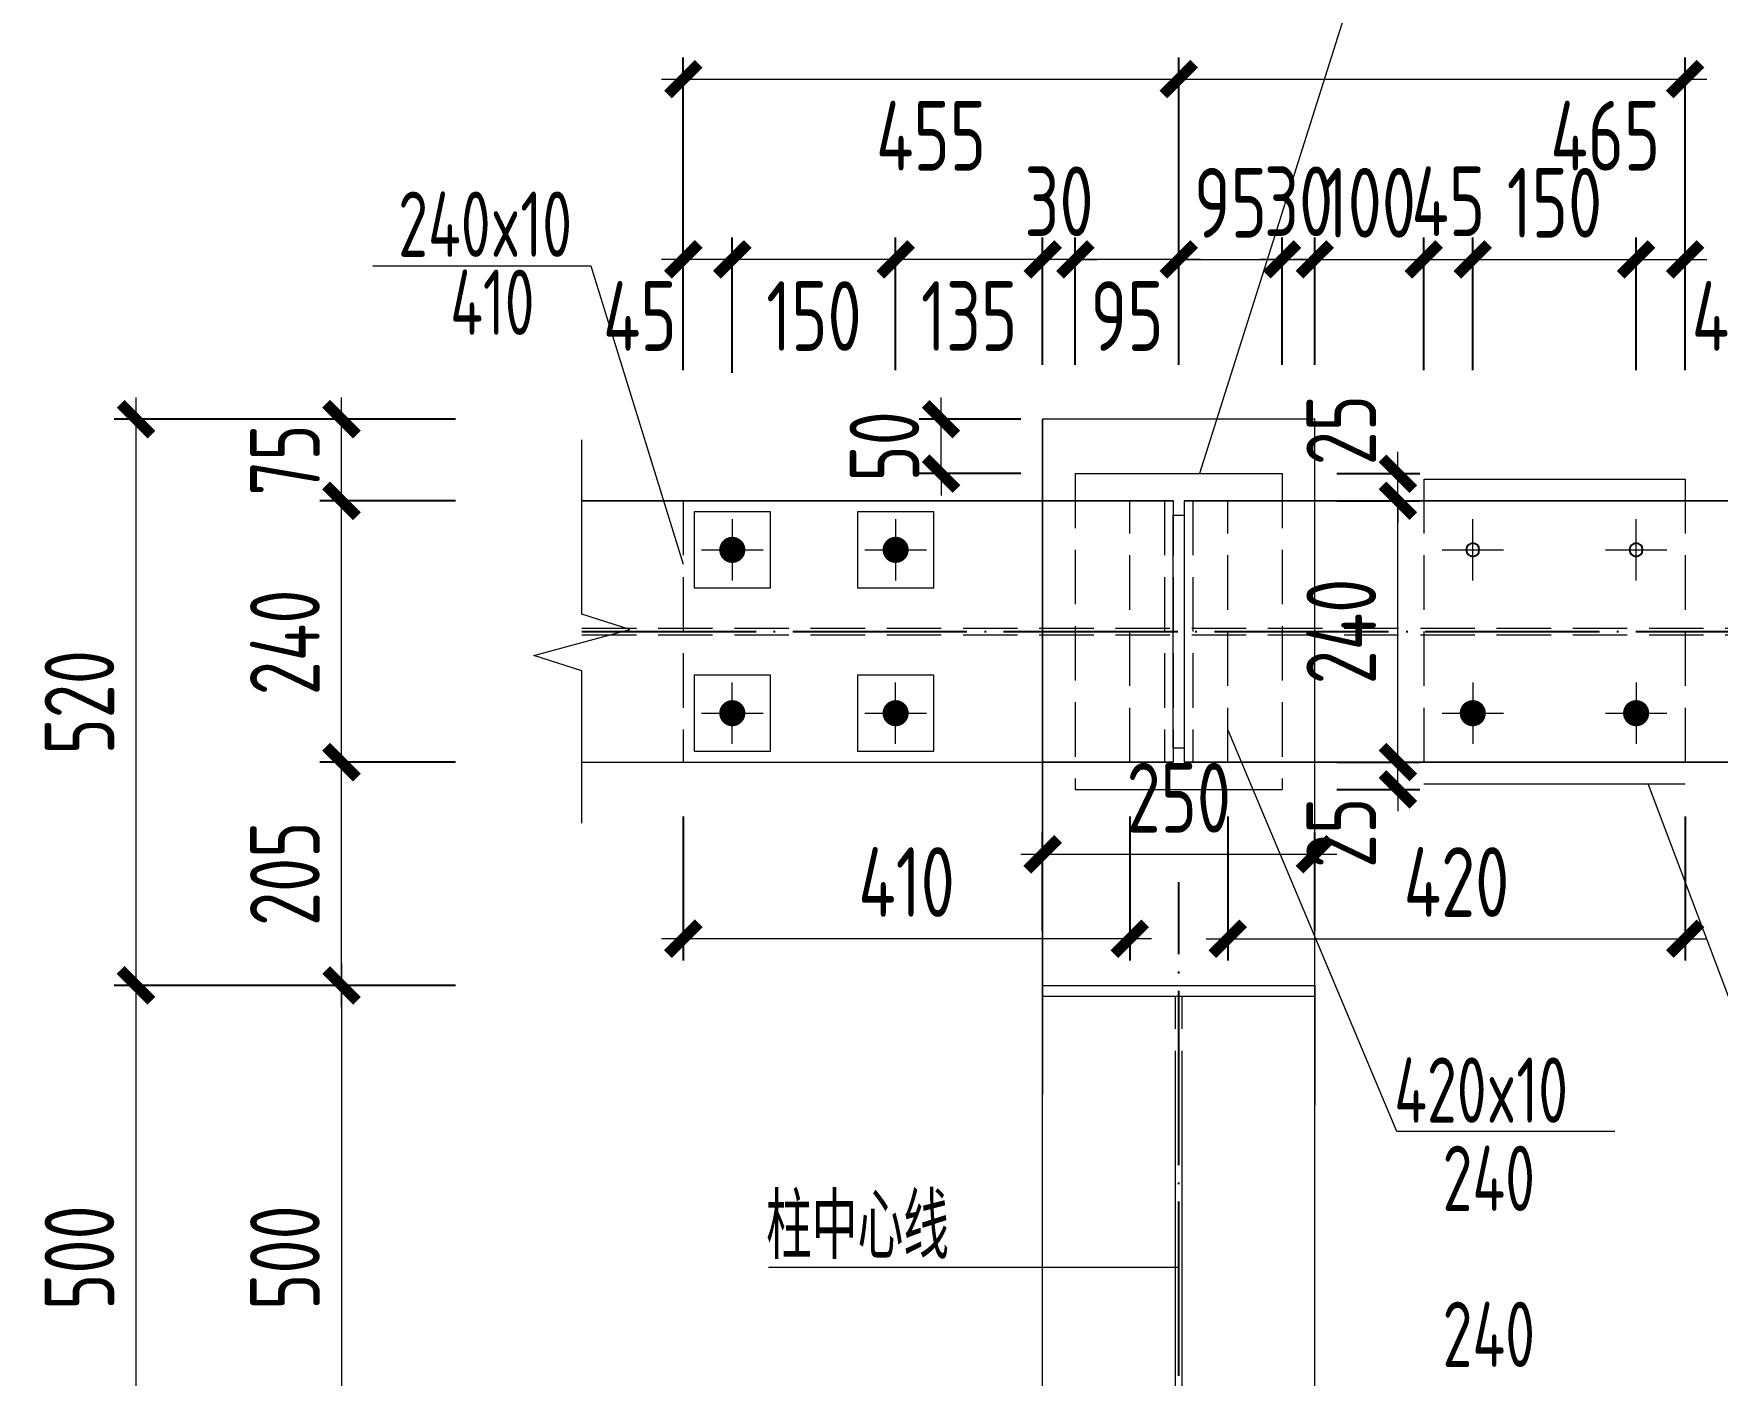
# Model space of a CAD drawing. Extents: x -2746917 to -971774, y -3334247 to -3250358.
# Drawn here: x -1239044 to -1231313, y -3297969 to -3291808 of the extents above; entities that cross this region are included whole.
import ezdxf

# ---------------------------------------------------------------- set-up
doc = ezdxf.new("R2010")
doc.units = 0
doc.header["$LTSCALE"] = 1000
doc.header["$MEASUREMENT"] = 0
doc.header["$PDMODE"] = 35
doc.linetypes.add('DASH', pattern=[0.35, 0.25, -0.1])
doc.linetypes.add('DOTE', pattern=[2.42, 2, -0.2, 0.02, -0.2])
doc.layers.get('0').update_dxf_attribs({"linetype": 'CONTINUOUS'})
doc.layers.get('Defpoints').update_dxf_attribs({"linetype": 'CONTINUOUS'})
for name, color, linetype in [('AXIS', 253, 'DOTE'), ('BEAM_CON', 4, 'CONTINUOUS'), ('COLU', 7, 'CONTINUOUS'), ('DIM', 3, 'CONTINUOUS'), ('REIN', 1, 'CONTINUOUS'), ('TEXT', 7, 'CONTINUOUS'), ('THIN', 7, 'CONTINUOUS')]:
    doc.layers.add(name, color=color, linetype=linetype)
doc.styles.add('TSSD_Dimension', font='tssdeng.shx', dxfattribs={"width": 0.75, "bigfont": 'Hztxt.shx'})
doc.styles.add('TSSD_Rein', font='Tssdeng.shx', dxfattribs={"width": 0.75, "bigfont": 'hztxt.shx'})
doc.dimstyles.new('TSSD_20_100', dxfattribs={"dimtxt": 350, "dimasz": 100, "dimexe": 100, "dimexo": 250, "dimgap": 100, "dimtad": 1, "dimdec": 0, "dimlfac": 0.2, "dimzin": 0, "dimdsep": 46, "dimtxsty": 'TSSD_Dimension', "dimblk": 'ARCHTICK', "dimcen": 0, "dimdle": 100, "dimclrt": 7, "dimadec": 0, "dimazin": 0, "dimtfac": 1, "dimtdec": 0, "dimtix": 1, "dimtmove": 2, "dimatfit": 3, "dimfxl": 1, "dimtolj": 1, "dimtzin": 0, "dimlwd": 5, "dimarcsym": 0})

# ---------------------------------------------------------------- blocks, each defined once
blk = doc.blocks.new('_ArchTick')
at = {"color": 0, "const_width": 0.5}
blk.add_lwpolyline([(-0.707, -0.707), (0.707, 0.707)], dxfattribs=at)
blk = doc.blocks.new('*D564')
at = {"layer": 'Defpoints', "color": 0, "ltscale": 1.5}
for p in [(-1236857.2, -3296178.4), (-1237630.5, -3298678.4), (-1236857.2, -3298678.4)]:
    blk.add_point(p, dxfattribs=at)
at = {"layer": 'DIM', "color": 0, "lineweight": 5, "ltscale": 1.5}
blk.add_line((-1237630.5, -3296078.4), (-1237630.5, -3298778.4), dxfattribs=at)
at = {"layer": 'DIM', "color": 0, "lineweight": -2, "ltscale": 1.5}
for p, q in [((-1237107.2, -3296178.4), (-1237730.5, -3296178.4)), ((-1237107.2, -3298678.4), (-1237730.5, -3298678.4))]:
    blk.add_line(p, q, dxfattribs=at)
at = {"layer": 'DIM', "color": 0, "lineweight": 5, "ltscale": 1.5, "xscale": 100, "yscale": 100, "zscale": 100}
for p, rotation in [((-1237630.5, -3296178.4), 90), ((-1237630.5, -3298678.4), 270)]:
    blk.add_blockref('_ArchTick', p, dxfattribs=dict(at, rotation=rotation))
at = {"layer": 'DIM', "color": 7, "ltscale": 1.5, "insert": (-1237890.5, -3297428.4), "char_height": 320, "attachment_point": 5, "rotation": 90, "style": 'TSSD_Dimension'}
blk.add_mtext('\\A1;500', dxfattribs=at)
blk = doc.blocks.new('*D565')
at = {"layer": 'Defpoints', "color": 0, "ltscale": 1.5}
for p in [(-1238574.1, -3296178.4), (-1236857.2, -3296178.4), (-1236857.2, -3298678.4)]:
    blk.add_point(p, dxfattribs=at)
at = {"layer": 'DIM', "color": 0, "lineweight": 5, "ltscale": 1.5}
blk.add_line((-1238574.1, -3298778.4), (-1238574.1, -3296078.4), dxfattribs=at)
at = {"layer": 'DIM', "color": 0, "lineweight": -2, "ltscale": 1.5}
for p, q in [((-1237107.2, -3296178.4), (-1238674.1, -3296178.4)), ((-1237107.2, -3298678.4), (-1238674.1, -3298678.4))]:
    blk.add_line(p, q, dxfattribs=at)
at = {"layer": 'DIM', "color": 0, "lineweight": 5, "ltscale": 1.5, "xscale": 100, "yscale": 100, "zscale": 100}
for p, rotation in [((-1238574.1, -3296178.4), 90), ((-1238574.1, -3298678.4), 270)]:
    blk.add_blockref('_ArchTick', p, dxfattribs=dict(at, rotation=rotation))
at = {"layer": 'DIM', "color": 7, "ltscale": 1.5, "insert": (-1238834.1, -3297428.4), "char_height": 320, "attachment_point": 5, "rotation": 90, "style": 'TSSD_Dimension'}
blk.add_mtext('\\A1;500', dxfattribs=at)
blk = doc.blocks.new('*D611')
at = {"layer": 'Defpoints', "color": 0, "ltscale": 1.5}
for p in [(-1234411.2, -3295576.7), (-1234411.2, -3296178.4), (-1233161.2, -3296178.4)]:
    blk.add_point(p, dxfattribs=at)
at = {"layer": 'DIM', "color": 0, "lineweight": -2, "ltscale": 1.5}
for p, q in [((-1234411.2, -3295928.4), (-1234411.2, -3295476.7)), ((-1233161.2, -3295928.4), (-1233161.2, -3295476.7))]:
    blk.add_line(p, q, dxfattribs=at)
at = {"layer": 'DIM', "color": 0, "lineweight": 5, "ltscale": 1.5}
blk.add_line((-1233061.2, -3295576.7), (-1234511.2, -3295576.7), dxfattribs=at)
at = {"layer": 'DIM', "color": 0, "lineweight": 5, "ltscale": 1.5, "xscale": 100, "yscale": 100, "zscale": 100, "rotation": 180}
blk.add_blockref('_ArchTick', (-1234411.2, -3295576.7), dxfattribs=at)
at = {"layer": 'DIM', "color": 0, "lineweight": 5, "ltscale": 1.5, "xscale": 100, "yscale": 100, "zscale": 100}
blk.add_blockref('_ArchTick', (-1233161.2, -3295576.7), dxfattribs=at)
at = {"layer": 'DIM', "color": 7, "ltscale": 1.5, "insert": (-1233786.2, -3295316.7), "char_height": 320, "attachment_point": 5, "style": 'TSSD_Dimension'}
blk.add_mtext('\\A1;250', dxfattribs=at)
blk = doc.blocks.new('A$C1D483337')
at = {"layer": 'AXIS', "color": 4, "linetype": 'DOTE', "lineweight": 5, "ltscale": 2}
for p, q in [((88.6, -169.9), (88.6, 183)), ((-87.8, 6.5), (265, 6.5))]:
    blk.add_line(p, q, dxfattribs=at)
at = {"layer": 'REIN', "color": 4, "const_width": 75}
blk.add_lwpolyline([(51.1, 6.5, 1), (126.1, 6.5, 1)], format="xyb", close=True, dxfattribs=at)
blk = doc.blocks.new('*D683')
at = {"layer": 'Defpoints', "color": 0, "ltscale": 1.5}
for p in [(-1233311.2, -3292844.6), (-1233786.2, -3293578.4), (-1233311.2, -3293578.4)]:
    blk.add_point(p, dxfattribs=at)
at = {"layer": 'DIM', "color": 0, "lineweight": -2, "ltscale": 1.5}
for p, q in [((-1233786.2, -3293328.4), (-1233786.2, -3292744.6)), ((-1233311.2, -3293328.4), (-1233311.2, -3292744.6))]:
    blk.add_line(p, q, dxfattribs=at)
at = {"layer": 'DIM', "color": 0, "lineweight": 5, "ltscale": 1.5}
for p, q in [((-1233786.2, -3292844.6), (-1233886.2, -3292844.6)), ((-1233786.2, -3292844.6), (-1233311.2, -3292844.6)), ((-1233311.2, -3292844.6), (-1233211.2, -3292844.6))]:
    blk.add_line(p, q, dxfattribs=at)
at = {"layer": 'DIM', "color": 0, "lineweight": 5, "ltscale": 1.5, "xscale": 100, "yscale": 100, "zscale": 100}
blk.add_blockref('_ArchTick', (-1233786.2, -3292844.6), dxfattribs=at)
at = {"layer": 'DIM', "color": 0, "lineweight": 5, "ltscale": 1.5, "xscale": 100, "yscale": 100, "zscale": 100, "rotation": 180}
blk.add_blockref('_ArchTick', (-1233311.2, -3292844.6), dxfattribs=at)
at = {"layer": 'DIM', "color": 7, "ltscale": 1.5, "insert": (-1233548.7, -3292584.6), "char_height": 320, "attachment_point": 5, "style": 'TSSD_Dimension'}
blk.add_mtext('\\A1;95', dxfattribs=at)
blk = doc.blocks.new('*D684')
at = {"layer": 'Defpoints', "color": 0, "ltscale": 1.5}
for p in [(-1233161.2, -3292844.6), (-1233311.2, -3293578.4), (-1233161.2, -3293578.4)]:
    blk.add_point(p, dxfattribs=at)
at = {"layer": 'DIM', "color": 0, "lineweight": -2, "ltscale": 1.5}
for p, q in [((-1233311.2, -3293328.4), (-1233311.2, -3292744.6)), ((-1233161.2, -3293328.4), (-1233161.2, -3292744.6))]:
    blk.add_line(p, q, dxfattribs=at)
at = {"layer": 'DIM', "color": 0, "lineweight": 5, "ltscale": 1.5}
for p, q in [((-1233311.2, -3292844.6), (-1233411.2, -3292844.6)), ((-1233311.2, -3292844.6), (-1233161.2, -3292844.6)), ((-1233161.2, -3292844.6), (-1233061.2, -3292844.6))]:
    blk.add_line(p, q, dxfattribs=at)
at = {"layer": 'DIM', "color": 0, "lineweight": 5, "ltscale": 1.5, "xscale": 100, "yscale": 100, "zscale": 100}
blk.add_blockref('_ArchTick', (-1233311.2, -3292844.6), dxfattribs=at)
at = {"layer": 'DIM', "color": 0, "lineweight": 5, "ltscale": 1.5, "xscale": 100, "yscale": 100, "zscale": 100, "rotation": 180}
blk.add_blockref('_ArchTick', (-1233161.2, -3292844.6), dxfattribs=at)
at = {"layer": 'DIM', "color": 7, "ltscale": 1.5, "insert": (-1233236.2, -3292577.9), "char_height": 320, "attachment_point": 5, "style": 'TSSD_Dimension'}
blk.add_mtext('\\A1;30', dxfattribs=at)
blk = doc.blocks.new('*D685')
at = {"layer": 'Defpoints', "color": 0, "ltscale": 1.5}
for p in [(-1232661.2, -3292844.6), (-1233161.2, -3293578.4), (-1232661.2, -3293603.4)]:
    blk.add_point(p, dxfattribs=at)
at = {"layer": 'DIM', "color": 0, "lineweight": -2, "ltscale": 1.5}
for p, q in [((-1233161.2, -3293328.4), (-1233161.2, -3292744.6)), ((-1232661.2, -3293353.4), (-1232661.2, -3292744.6))]:
    blk.add_line(p, q, dxfattribs=at)
at = {"layer": 'DIM', "color": 0, "lineweight": 5, "ltscale": 1.5}
for p, q in [((-1233161.2, -3292844.6), (-1233261.2, -3292844.6)), ((-1233161.2, -3292844.6), (-1232661.2, -3292844.6)), ((-1232661.2, -3292844.6), (-1232561.2, -3292844.6))]:
    blk.add_line(p, q, dxfattribs=at)
at = {"layer": 'DIM', "color": 0, "lineweight": 5, "ltscale": 1.5, "xscale": 100, "yscale": 100, "zscale": 100}
blk.add_blockref('_ArchTick', (-1233161.2, -3292844.6), dxfattribs=at)
at = {"layer": 'DIM', "color": 0, "lineweight": 5, "ltscale": 1.5, "xscale": 100, "yscale": 100, "zscale": 100, "rotation": 180}
blk.add_blockref('_ArchTick', (-1232661.2, -3292844.6), dxfattribs=at)
at = {"layer": 'DIM', "color": 7, "ltscale": 1.5, "insert": (-1232911.2, -3292584.6), "char_height": 320, "attachment_point": 5, "style": 'TSSD_Dimension'}
blk.add_mtext('\\A1;100', dxfattribs=at)
blk = doc.blocks.new('*D686')
at = {"layer": 'Defpoints', "color": 0, "ltscale": 1.5}
for p in [(-1232436.2, -3292844.6), (-1232661.2, -3293603.4), (-1232436.2, -3293603.4)]:
    blk.add_point(p, dxfattribs=at)
at = {"layer": 'DIM', "color": 0, "lineweight": -2, "ltscale": 1.5}
for p, q in [((-1232661.2, -3293353.4), (-1232661.2, -3292744.6)), ((-1232436.2, -3293353.4), (-1232436.2, -3292744.6))]:
    blk.add_line(p, q, dxfattribs=at)
at = {"layer": 'DIM', "color": 0, "lineweight": 5, "ltscale": 1.5}
blk.add_line((-1232761.2, -3292844.6), (-1232336.2, -3292844.6), dxfattribs=at)
at = {"layer": 'DIM', "color": 0, "lineweight": 5, "ltscale": 1.5, "xscale": 100, "yscale": 100, "zscale": 100, "rotation": 180}
blk.add_blockref('_ArchTick', (-1232661.2, -3292844.6), dxfattribs=at)
at = {"layer": 'DIM', "color": 0, "lineweight": 5, "ltscale": 1.5, "xscale": 100, "yscale": 100, "zscale": 100}
blk.add_blockref('_ArchTick', (-1232436.2, -3292844.6), dxfattribs=at)
at = {"layer": 'DIM', "color": 7, "ltscale": 1.5, "insert": (-1232548.7, -3292577.9), "char_height": 320, "attachment_point": 5, "style": 'TSSD_Dimension'}
blk.add_mtext('\\A1;45', dxfattribs=at)
blk = doc.blocks.new('*D687')
at = {"layer": 'Defpoints', "color": 0, "ltscale": 1.5}
for p in [(-1231686.2, -3292844.6), (-1232436.2, -3293603.4), (-1231686.2, -3293603.4)]:
    blk.add_point(p, dxfattribs=at)
at = {"layer": 'DIM', "color": 0, "lineweight": -2, "ltscale": 1.5}
for p, q in [((-1232436.2, -3293353.4), (-1232436.2, -3292744.6)), ((-1231686.2, -3293353.4), (-1231686.2, -3292744.6))]:
    blk.add_line(p, q, dxfattribs=at)
at = {"layer": 'DIM', "color": 0, "lineweight": 5, "ltscale": 1.5}
blk.add_line((-1232536.2, -3292844.6), (-1231586.2, -3292844.6), dxfattribs=at)
at = {"layer": 'DIM', "color": 0, "lineweight": 5, "ltscale": 1.5, "xscale": 100, "yscale": 100, "zscale": 100, "rotation": 180}
blk.add_blockref('_ArchTick', (-1232436.2, -3292844.6), dxfattribs=at)
at = {"layer": 'DIM', "color": 0, "lineweight": 5, "ltscale": 1.5, "xscale": 100, "yscale": 100, "zscale": 100}
blk.add_blockref('_ArchTick', (-1231686.2, -3292844.6), dxfattribs=at)
at = {"layer": 'DIM', "color": 7, "ltscale": 1.5, "insert": (-1232061.2, -3292584.6), "char_height": 320, "attachment_point": 5, "style": 'TSSD_Dimension'}
blk.add_mtext('\\A1;150', dxfattribs=at)
blk = doc.blocks.new('*D688')
at = {"layer": 'Defpoints', "color": 0, "ltscale": 1.5}
for p in [(-1231461.2, -3292844.6), (-1231686.2, -3293603.4), (-1231461.2, -3293603.4)]:
    blk.add_point(p, dxfattribs=at)
at = {"layer": 'DIM', "color": 0, "lineweight": -2, "ltscale": 1.5}
for p, q in [((-1231686.2, -3293353.4), (-1231686.2, -3292744.6)), ((-1231461.2, -3293353.4), (-1231461.2, -3292744.6))]:
    blk.add_line(p, q, dxfattribs=at)
at = {"layer": 'DIM', "color": 0, "lineweight": 5, "ltscale": 1.5}
blk.add_line((-1231786.2, -3292844.6), (-1231361.2, -3292844.6), dxfattribs=at)
at = {"layer": 'DIM', "color": 0, "lineweight": 5, "ltscale": 1.5, "xscale": 100, "yscale": 100, "zscale": 100, "rotation": 180}
blk.add_blockref('_ArchTick', (-1231686.2, -3292844.6), dxfattribs=at)
at = {"layer": 'DIM', "color": 0, "lineweight": 5, "ltscale": 1.5, "xscale": 100, "yscale": 100, "zscale": 100}
blk.add_blockref('_ArchTick', (-1231461.2, -3292844.6), dxfattribs=at)
at = {"layer": 'DIM', "color": 7, "ltscale": 1.5, "insert": (-1231261.6, -3293104.6), "char_height": 320, "attachment_point": 5, "style": 'TSSD_Dimension'}
blk.add_mtext('\\A1;45', dxfattribs=at)
blk = doc.blocks.new('*D689')
at = {"layer": 'Defpoints', "color": 0, "ltscale": 1.5}
for p in [(-1237630.5, -3295153.4), (-1236857.2, -3295153.4), (-1236857.2, -3296178.4)]:
    blk.add_point(p, dxfattribs=at)
at = {"layer": 'DIM', "color": 0, "lineweight": 5, "ltscale": 1.5}
blk.add_line((-1237630.5, -3296278.4), (-1237630.5, -3295053.4), dxfattribs=at)
at = {"layer": 'DIM', "color": 0, "lineweight": -2, "ltscale": 1.5}
for p, q in [((-1237107.2, -3295153.4), (-1237730.5, -3295153.4)), ((-1237107.2, -3296178.4), (-1237730.5, -3296178.4))]:
    blk.add_line(p, q, dxfattribs=at)
at = {"layer": 'DIM', "color": 0, "lineweight": 5, "ltscale": 1.5, "xscale": 100, "yscale": 100, "zscale": 100}
for p, rotation in [((-1237630.5, -3295153.4), 90), ((-1237630.5, -3296178.4), 270)]:
    blk.add_blockref('_ArchTick', p, dxfattribs=dict(at, rotation=rotation))
at = {"layer": 'DIM', "color": 7, "ltscale": 1.5, "insert": (-1237890.5, -3295665.9), "char_height": 320, "attachment_point": 5, "rotation": 90, "style": 'TSSD_Dimension'}
blk.add_mtext('\\A1;205', dxfattribs=at)
blk = doc.blocks.new('*D690')
at = {"layer": 'Defpoints', "color": 0, "ltscale": 1.5}
for p in [(-1237630.5, -3293953.4), (-1236857.2, -3293953.4), (-1236857.2, -3295153.4)]:
    blk.add_point(p, dxfattribs=at)
at = {"layer": 'DIM', "color": 0, "lineweight": 5, "ltscale": 1.5}
blk.add_line((-1237630.5, -3295253.4), (-1237630.5, -3293853.4), dxfattribs=at)
at = {"layer": 'DIM', "color": 0, "lineweight": -2, "ltscale": 1.5}
for p, q in [((-1237107.2, -3293953.4), (-1237730.5, -3293953.4)), ((-1237107.2, -3295153.4), (-1237730.5, -3295153.4))]:
    blk.add_line(p, q, dxfattribs=at)
at = {"layer": 'DIM', "color": 0, "lineweight": 5, "ltscale": 1.5, "xscale": 100, "yscale": 100, "zscale": 100}
for p, rotation in [((-1237630.5, -3293953.4), 90), ((-1237630.5, -3295153.4), 270)]:
    blk.add_blockref('_ArchTick', p, dxfattribs=dict(at, rotation=rotation))
at = {"layer": 'DIM', "color": 7, "ltscale": 1.5, "insert": (-1237890.5, -3294603.4), "char_height": 320, "attachment_point": 5, "rotation": 90, "style": 'TSSD_Dimension'}
blk.add_mtext('\\A1;240', dxfattribs=at)
blk = doc.blocks.new('*D691')
at = {"layer": 'Defpoints', "color": 0, "ltscale": 1.5}
for p in [(-1237630.5, -3293578.4), (-1236857.2, -3293578.4), (-1236857.2, -3293953.4)]:
    blk.add_point(p, dxfattribs=at)
at = {"layer": 'DIM', "color": 0, "lineweight": 5, "ltscale": 1.5}
blk.add_line((-1237630.5, -3294053.4), (-1237630.5, -3293478.4), dxfattribs=at)
at = {"layer": 'DIM', "color": 0, "lineweight": -2, "ltscale": 1.5}
for p, q in [((-1237107.2, -3293578.4), (-1237730.5, -3293578.4)), ((-1237107.2, -3293953.4), (-1237730.5, -3293953.4))]:
    blk.add_line(p, q, dxfattribs=at)
at = {"layer": 'DIM', "color": 0, "lineweight": 5, "ltscale": 1.5, "xscale": 100, "yscale": 100, "zscale": 100}
for p, rotation in [((-1237630.5, -3293578.4), 90), ((-1237630.5, -3293953.4), 270)]:
    blk.add_blockref('_ArchTick', p, dxfattribs=dict(at, rotation=rotation))
at = {"layer": 'DIM', "color": 7, "ltscale": 1.5, "insert": (-1237890.5, -3293765.9), "char_height": 320, "attachment_point": 5, "rotation": 90, "style": 'TSSD_Dimension'}
blk.add_mtext('\\A1;75', dxfattribs=at)
blk = doc.blocks.new('*D692')
at = {"layer": 'Defpoints', "color": 0, "ltscale": 1.5}
for p in [(-1238574.1, -3293578.4), (-1236857.2, -3293578.4), (-1236857.2, -3296178.4)]:
    blk.add_point(p, dxfattribs=at)
at = {"layer": 'DIM', "color": 0, "lineweight": 5, "ltscale": 1.5}
blk.add_line((-1238574.1, -3296278.4), (-1238574.1, -3293478.4), dxfattribs=at)
at = {"layer": 'DIM', "color": 0, "lineweight": -2, "ltscale": 1.5}
for p, q in [((-1237107.2, -3293578.4), (-1238674.1, -3293578.4)), ((-1237107.2, -3296178.4), (-1238674.1, -3296178.4))]:
    blk.add_line(p, q, dxfattribs=at)
at = {"layer": 'DIM', "color": 0, "lineweight": 5, "ltscale": 1.5, "xscale": 100, "yscale": 100, "zscale": 100}
for p, rotation in [((-1238574.1, -3293578.4), 90), ((-1238574.1, -3296178.4), 270)]:
    blk.add_blockref('_ArchTick', p, dxfattribs=dict(at, rotation=rotation))
at = {"layer": 'DIM', "color": 7, "ltscale": 1.5, "insert": (-1238834.1, -3294878.4), "char_height": 320, "attachment_point": 5, "rotation": 90, "style": 'TSSD_Dimension'}
blk.add_mtext('\\A1;520', dxfattribs=at)
blk = doc.blocks.new('*D693')
at = {"layer": 'Defpoints', "color": 0, "ltscale": 1.5}
for p in [(-1234261.2, -3292844.6), (-1234261.2, -3293578.4), (-1233786.2, -3293578.4)]:
    blk.add_point(p, dxfattribs=at)
at = {"layer": 'DIM', "color": 0, "lineweight": -2, "ltscale": 1.5}
for p, q in [((-1234261.2, -3293328.4), (-1234261.2, -3292744.6)), ((-1233786.2, -3293328.4), (-1233786.2, -3292744.6))]:
    blk.add_line(p, q, dxfattribs=at)
at = {"layer": 'DIM', "color": 0, "lineweight": 5, "ltscale": 1.5}
blk.add_line((-1233686.2, -3292844.6), (-1234361.2, -3292844.6), dxfattribs=at)
at = {"layer": 'DIM', "color": 0, "lineweight": 5, "ltscale": 1.5, "xscale": 100, "yscale": 100, "zscale": 100, "rotation": 180}
blk.add_blockref('_ArchTick', (-1234261.2, -3292844.6), dxfattribs=at)
at = {"layer": 'DIM', "color": 0, "lineweight": 5, "ltscale": 1.5, "xscale": 100, "yscale": 100, "zscale": 100}
blk.add_blockref('_ArchTick', (-1233786.2, -3292844.6), dxfattribs=at)
at = {"layer": 'DIM', "color": 7, "ltscale": 1.5, "insert": (-1234023.7, -3293104.6), "char_height": 320, "attachment_point": 5, "style": 'TSSD_Dimension'}
blk.add_mtext('\\A1;95', dxfattribs=at)
blk = doc.blocks.new('*D694')
at = {"layer": 'Defpoints', "color": 0, "ltscale": 1.5}
for p in [(-1234411.2, -3292844.6), (-1234411.2, -3293578.4), (-1234261.2, -3293578.4)]:
    blk.add_point(p, dxfattribs=at)
at = {"layer": 'DIM', "color": 0, "lineweight": -2, "ltscale": 1.5}
for p, q in [((-1234411.2, -3293328.4), (-1234411.2, -3292744.6)), ((-1234261.2, -3293328.4), (-1234261.2, -3292744.6))]:
    blk.add_line(p, q, dxfattribs=at)
at = {"layer": 'DIM', "color": 0, "lineweight": 5, "ltscale": 1.5}
for p, q in [((-1234411.2, -3292844.6), (-1234511.2, -3292844.6)), ((-1234261.2, -3292844.6), (-1234411.2, -3292844.6)), ((-1234261.2, -3292844.6), (-1234161.2, -3292844.6))]:
    blk.add_line(p, q, dxfattribs=at)
at = {"layer": 'DIM', "color": 0, "lineweight": 5, "ltscale": 1.5, "xscale": 100, "yscale": 100, "zscale": 100}
blk.add_blockref('_ArchTick', (-1234411.2, -3292844.6), dxfattribs=at)
at = {"layer": 'DIM', "color": 0, "lineweight": 5, "ltscale": 1.5, "xscale": 100, "yscale": 100, "zscale": 100, "rotation": 180}
blk.add_blockref('_ArchTick', (-1234261.2, -3292844.6), dxfattribs=at)
at = {"layer": 'DIM', "color": 7, "ltscale": 1.5, "insert": (-1234336.2, -3292577.9), "char_height": 320, "attachment_point": 5, "style": 'TSSD_Dimension'}
blk.add_mtext('\\A1;30', dxfattribs=at)
blk = doc.blocks.new('*D695')
at = {"layer": 'Defpoints', "color": 0, "ltscale": 1.5}
for p in [(-1235086.2, -3292844.6), (-1235086.2, -3293603.4), (-1234411.2, -3293578.4)]:
    blk.add_point(p, dxfattribs=at)
at = {"layer": 'DIM', "color": 0, "lineweight": -2, "ltscale": 1.5}
for p, q in [((-1235086.2, -3293353.4), (-1235086.2, -3292744.6)), ((-1234411.2, -3293328.4), (-1234411.2, -3292744.6))]:
    blk.add_line(p, q, dxfattribs=at)
at = {"layer": 'DIM', "color": 0, "lineweight": 5, "ltscale": 1.5}
blk.add_line((-1234311.2, -3292844.6), (-1235186.2, -3292844.6), dxfattribs=at)
at = {"layer": 'DIM', "color": 0, "lineweight": 5, "ltscale": 1.5, "xscale": 100, "yscale": 100, "zscale": 100, "rotation": 180}
blk.add_blockref('_ArchTick', (-1235086.2, -3292844.6), dxfattribs=at)
at = {"layer": 'DIM', "color": 0, "lineweight": 5, "ltscale": 1.5, "xscale": 100, "yscale": 100, "zscale": 100}
blk.add_blockref('_ArchTick', (-1234411.2, -3292844.6), dxfattribs=at)
at = {"layer": 'DIM', "color": 7, "ltscale": 1.5, "insert": (-1234748.7, -3293104.6), "char_height": 320, "attachment_point": 5, "style": 'TSSD_Dimension'}
blk.add_mtext('\\A1;135', dxfattribs=at)
blk = doc.blocks.new('*D696')
at = {"layer": 'Defpoints', "color": 0, "ltscale": 1.5}
for p in [(-1235836.2, -3292844.6), (-1235836.2, -3293615.4, -96), (-1235086.2, -3293603.4)]:
    blk.add_point(p, dxfattribs=at)
at = {"layer": 'DIM', "color": 0, "lineweight": -2, "ltscale": 1.5}
for p, q in [((-1235836.2, -3293365.4), (-1235836.2, -3292744.6)), ((-1235086.2, -3293353.4), (-1235086.2, -3292744.6))]:
    blk.add_line(p, q, dxfattribs=at)
at = {"layer": 'DIM', "color": 0, "lineweight": 5, "ltscale": 1.5}
blk.add_line((-1234986.2, -3292844.6), (-1235936.2, -3292844.6), dxfattribs=at)
at = {"layer": 'DIM', "color": 0, "lineweight": 5, "ltscale": 1.5, "xscale": 100, "yscale": 100, "zscale": 100, "rotation": 180}
blk.add_blockref('_ArchTick', (-1235836.2, -3292844.6), dxfattribs=at)
at = {"layer": 'DIM', "color": 0, "lineweight": 5, "ltscale": 1.5, "xscale": 100, "yscale": 100, "zscale": 100}
blk.add_blockref('_ArchTick', (-1235086.2, -3292844.6), dxfattribs=at)
at = {"layer": 'DIM', "color": 7, "ltscale": 1.5, "insert": (-1235461.2, -3293104.6), "char_height": 320, "attachment_point": 5, "style": 'TSSD_Dimension'}
blk.add_mtext('\\A1;150', dxfattribs=at)
blk = doc.blocks.new('*D697')
at = {"layer": 'Defpoints', "color": 0, "ltscale": 1.5}
for p in [(-1236061.2, -3292844.6), (-1236061.2, -3293603.4), (-1235836.2, -3293615.4, -96)]:
    blk.add_point(p, dxfattribs=at)
at = {"layer": 'DIM', "color": 0, "lineweight": -2, "ltscale": 1.5}
for p, q in [((-1236061.2, -3293353.4), (-1236061.2, -3292744.6)), ((-1235836.2, -3293365.4), (-1235836.2, -3292744.6))]:
    blk.add_line(p, q, dxfattribs=at)
at = {"layer": 'DIM', "color": 0, "lineweight": 5, "ltscale": 1.5}
blk.add_line((-1235736.2, -3292844.6), (-1236161.2, -3292844.6), dxfattribs=at)
at = {"layer": 'DIM', "color": 0, "lineweight": 5, "ltscale": 1.5, "xscale": 100, "yscale": 100, "zscale": 100, "rotation": 180}
blk.add_blockref('_ArchTick', (-1236061.2, -3292844.6), dxfattribs=at)
at = {"layer": 'DIM', "color": 0, "lineweight": 5, "ltscale": 1.5, "xscale": 100, "yscale": 100, "zscale": 100}
blk.add_blockref('_ArchTick', (-1235836.2, -3292844.6), dxfattribs=at)
at = {"layer": 'DIM', "color": 7, "ltscale": 1.5, "insert": (-1236260.8, -3293104.6), "char_height": 320, "attachment_point": 5, "style": 'TSSD_Dimension'}
blk.add_mtext('\\A1;45', dxfattribs=at)
blk = doc.blocks.new('*D698')
at = {"layer": 'Defpoints', "color": 0, "ltscale": 1.5}
for p in [(-1233786.2, -3292016.9), (-1236061.2, -3293603.4), (-1233786.2, -3293578.4)]:
    blk.add_point(p, dxfattribs=at)
at = {"layer": 'DIM', "color": 0, "lineweight": -2, "ltscale": 1.5}
for p, q in [((-1236061.2, -3293353.4), (-1236061.2, -3291916.9)), ((-1233786.2, -3293328.4), (-1233786.2, -3291916.9))]:
    blk.add_line(p, q, dxfattribs=at)
at = {"layer": 'DIM', "color": 0, "lineweight": 5, "ltscale": 1.5}
blk.add_line((-1236161.2, -3292016.9), (-1233686.2, -3292016.9), dxfattribs=at)
at = {"layer": 'DIM', "color": 0, "lineweight": 5, "ltscale": 1.5, "xscale": 100, "yscale": 100, "zscale": 100, "rotation": 180}
blk.add_blockref('_ArchTick', (-1236061.2, -3292016.9), dxfattribs=at)
at = {"layer": 'DIM', "color": 0, "lineweight": 5, "ltscale": 1.5, "xscale": 100, "yscale": 100, "zscale": 100}
blk.add_blockref('_ArchTick', (-1233786.2, -3292016.9), dxfattribs=at)
at = {"layer": 'DIM', "color": 7, "ltscale": 1.5, "insert": (-1234923.7, -3292276.9), "char_height": 320, "attachment_point": 5, "style": 'TSSD_Dimension'}
blk.add_mtext('\\A1;455', dxfattribs=at)
blk = doc.blocks.new('*D699')
at = {"layer": 'Defpoints', "color": 0, "ltscale": 1.5}
for p in [(-1231461.2, -3292016.9), (-1233786.2, -3293578.4), (-1231461.2, -3293603.4)]:
    blk.add_point(p, dxfattribs=at)
at = {"layer": 'DIM', "color": 0, "lineweight": -2, "ltscale": 1.5}
for p, q in [((-1233786.2, -3293328.4), (-1233786.2, -3291916.9)), ((-1231461.2, -3293353.4), (-1231461.2, -3291916.9))]:
    blk.add_line(p, q, dxfattribs=at)
at = {"layer": 'DIM', "color": 0, "lineweight": 5, "ltscale": 1.5}
blk.add_line((-1233886.2, -3292016.9), (-1231361.2, -3292016.9), dxfattribs=at)
at = {"layer": 'DIM', "color": 0, "lineweight": 5, "ltscale": 1.5, "xscale": 100, "yscale": 100, "zscale": 100, "rotation": 180}
blk.add_blockref('_ArchTick', (-1233786.2, -3292016.9), dxfattribs=at)
at = {"layer": 'DIM', "color": 0, "lineweight": 5, "ltscale": 1.5, "xscale": 100, "yscale": 100, "zscale": 100}
blk.add_blockref('_ArchTick', (-1231461.2, -3292016.9), dxfattribs=at)
at = {"layer": 'DIM', "color": 7, "ltscale": 1.5, "insert": (-1231828, -3292276.9), "char_height": 320, "attachment_point": 5, "style": 'TSSD_Dimension'}
blk.add_mtext('\\A1;465', dxfattribs=at)
blk = doc.blocks.new('*D700')
at = {"layer": 'Defpoints', "color": 0, "ltscale": 1.5}
for p in [(-1236061.2, -3295153.4), (-1234011.2, -3295153.4), (-1236061.2, -3295963.9)]:
    blk.add_point(p, dxfattribs=at)
at = {"layer": 'DIM', "color": 0, "lineweight": -2, "ltscale": 1.5}
for p, q in [((-1236061.2, -3295403.4), (-1236061.2, -3296063.9)), ((-1234011.2, -3295403.4), (-1234011.2, -3296063.9))]:
    blk.add_line(p, q, dxfattribs=at)
at = {"layer": 'DIM', "color": 0, "lineweight": 5, "ltscale": 1.5}
blk.add_line((-1233911.2, -3295963.9), (-1236161.2, -3295963.9), dxfattribs=at)
at = {"layer": 'DIM', "color": 0, "lineweight": 5, "ltscale": 1.5, "xscale": 100, "yscale": 100, "zscale": 100, "rotation": 180}
blk.add_blockref('_ArchTick', (-1236061.2, -3295963.9), dxfattribs=at)
at = {"layer": 'DIM', "color": 0, "lineweight": 5, "ltscale": 1.5, "xscale": 100, "yscale": 100, "zscale": 100}
blk.add_blockref('_ArchTick', (-1234011.2, -3295963.9), dxfattribs=at)
at = {"layer": 'DIM', "color": 7, "ltscale": 1.5, "insert": (-1235036.2, -3295703.9), "char_height": 320, "attachment_point": 5, "style": 'TSSD_Dimension'}
blk.add_mtext('\\A1;410', dxfattribs=at)
blk = doc.blocks.new('*D701')
at = {"layer": 'Defpoints', "color": 0, "ltscale": 1.5}
for p in [(-1234877.9, -3293578.4), (-1234261.2, -3293578.4), (-1234261.2, -3293828.4)]:
    blk.add_point(p, dxfattribs=at)
at = {"layer": 'DIM', "color": 0, "lineweight": 5, "ltscale": 1.5}
for p, q in [((-1234877.9, -3293578.4), (-1234877.9, -3293478.4)), ((-1234877.9, -3293828.4), (-1234877.9, -3293578.4)), ((-1234877.9, -3293828.4), (-1234877.9, -3293928.4))]:
    blk.add_line(p, q, dxfattribs=at)
at = {"layer": 'DIM', "color": 0, "lineweight": -2, "ltscale": 1.5}
for p, q in [((-1234511.2, -3293578.4), (-1234977.9, -3293578.4)), ((-1234511.2, -3293828.4), (-1234977.9, -3293828.4))]:
    blk.add_line(p, q, dxfattribs=at)
at = {"layer": 'DIM', "color": 0, "lineweight": 5, "ltscale": 1.5, "xscale": 100, "yscale": 100, "zscale": 100}
for p, rotation in [((-1234877.9, -3293578.4), 270), ((-1234877.9, -3293828.4), 90)]:
    blk.add_blockref('_ArchTick', p, dxfattribs=dict(at, rotation=rotation))
at = {"layer": 'DIM', "color": 7, "ltscale": 1.5, "insert": (-1235137.9, -3293703.4), "char_height": 320, "attachment_point": 5, "rotation": 90, "style": 'TSSD_Dimension'}
blk.add_mtext('\\A1;50', dxfattribs=at)
blk = doc.blocks.new('*D702')
at = {"layer": 'Defpoints', "color": 0, "ltscale": 1.5}
for p in [(-1233311.2, -3295153.4), (-1232780, -3295153.4), (-1233311.2, -3295278.4)]:
    blk.add_point(p, dxfattribs=at)
at = {"layer": 'DIM', "color": 0, "lineweight": 5, "ltscale": 1.5}
for p, q in [((-1232780, -3295153.4), (-1232780, -3295053.4)), ((-1232780, -3295278.4), (-1232780, -3295153.4)), ((-1232780, -3295278.4), (-1232780, -3295378.4))]:
    blk.add_line(p, q, dxfattribs=at)
at = {"layer": 'DIM', "color": 0, "lineweight": -2, "ltscale": 1.5}
for p, q in [((-1233061.2, -3295153.4), (-1232680, -3295153.4)), ((-1233061.2, -3295278.4), (-1232680, -3295278.4))]:
    blk.add_line(p, q, dxfattribs=at)
at = {"layer": 'DIM', "color": 0, "lineweight": 5, "ltscale": 1.5, "xscale": 100, "yscale": 100, "zscale": 100}
for p, rotation in [((-1232780, -3295153.4), 270), ((-1232780, -3295278.4), 90)]:
    blk.add_blockref('_ArchTick', p, dxfattribs=dict(at, rotation=rotation))
at = {"layer": 'DIM', "color": 7, "ltscale": 1.5, "insert": (-1233040, -3295478), "char_height": 320, "attachment_point": 5, "rotation": 90, "style": 'TSSD_Dimension'}
blk.add_mtext('\\A1;25', dxfattribs=at)
blk = doc.blocks.new('*D703')
at = {"layer": 'Defpoints', "color": 0, "ltscale": 1.5}
for p in [(-1233311.2, -3293953.4), (-1232780, -3293953.4), (-1233311.2, -3295153.4)]:
    blk.add_point(p, dxfattribs=at)
at = {"layer": 'DIM', "color": 0, "lineweight": 5, "ltscale": 1.5}
blk.add_line((-1232780, -3295253.4), (-1232780, -3293853.4), dxfattribs=at)
at = {"layer": 'DIM', "color": 0, "lineweight": -2, "ltscale": 1.5}
for p, q in [((-1233061.2, -3293953.4), (-1232680, -3293953.4)), ((-1233061.2, -3295153.4), (-1232680, -3295153.4))]:
    blk.add_line(p, q, dxfattribs=at)
at = {"layer": 'DIM', "color": 0, "lineweight": 5, "ltscale": 1.5, "xscale": 100, "yscale": 100, "zscale": 100}
for p, rotation in [((-1232780, -3293953.4), 90), ((-1232780, -3295153.4), 270)]:
    blk.add_blockref('_ArchTick', p, dxfattribs=dict(at, rotation=rotation))
at = {"layer": 'DIM', "color": 7, "ltscale": 1.5, "insert": (-1233040, -3294553.4), "char_height": 320, "attachment_point": 5, "rotation": 90, "style": 'TSSD_Dimension'}
blk.add_mtext('\\A1;240', dxfattribs=at)
blk = doc.blocks.new('*D704')
at = {"layer": 'Defpoints', "color": 0, "ltscale": 1.5}
for p in [(-1233311.2, -3293828.4), (-1232780, -3293828.4), (-1233311.2, -3293953.4)]:
    blk.add_point(p, dxfattribs=at)
at = {"layer": 'DIM', "color": 0, "lineweight": 5, "ltscale": 1.5}
for p, q in [((-1232780, -3293828.4), (-1232780, -3293728.4)), ((-1232780, -3293953.4), (-1232780, -3293828.4)), ((-1232780, -3293953.4), (-1232780, -3294053.4))]:
    blk.add_line(p, q, dxfattribs=at)
at = {"layer": 'DIM', "color": 0, "lineweight": -2, "ltscale": 1.5}
for p, q in [((-1233061.2, -3293828.4), (-1232680, -3293828.4)), ((-1233061.2, -3293953.4), (-1232680, -3293953.4))]:
    blk.add_line(p, q, dxfattribs=at)
at = {"layer": 'DIM', "color": 0, "lineweight": 5, "ltscale": 1.5, "xscale": 100, "yscale": 100, "zscale": 100}
for p, rotation in [((-1232780, -3293828.4), 270), ((-1232780, -3293953.4), 90)]:
    blk.add_blockref('_ArchTick', p, dxfattribs=dict(at, rotation=rotation))
at = {"layer": 'DIM', "color": 7, "ltscale": 1.5, "insert": (-1233040, -3293628.9), "char_height": 320, "attachment_point": 5, "rotation": 90, "style": 'TSSD_Dimension'}
blk.add_mtext('\\A1;25', dxfattribs=at)
blk = doc.blocks.new('*D705')
at = {"layer": 'Defpoints', "color": 0, "ltscale": 1.5}
for p in [(-1233561.2, -3295153.4), (-1231461.2, -3295153.4), (-1231461.2, -3295963.9)]:
    blk.add_point(p, dxfattribs=at)
at = {"layer": 'DIM', "color": 0, "lineweight": -2, "ltscale": 1.5}
for p, q in [((-1233561.2, -3295403.4), (-1233561.2, -3296063.9)), ((-1231461.2, -3295403.4), (-1231461.2, -3296063.9))]:
    blk.add_line(p, q, dxfattribs=at)
at = {"layer": 'DIM', "color": 0, "lineweight": 5, "ltscale": 1.5}
blk.add_line((-1233661.2, -3295963.9), (-1231361.2, -3295963.9), dxfattribs=at)
at = {"layer": 'DIM', "color": 0, "lineweight": 5, "ltscale": 1.5, "xscale": 100, "yscale": 100, "zscale": 100, "rotation": 180}
blk.add_blockref('_ArchTick', (-1233561.2, -3295963.9), dxfattribs=at)
at = {"layer": 'DIM', "color": 0, "lineweight": 5, "ltscale": 1.5, "xscale": 100, "yscale": 100, "zscale": 100}
blk.add_blockref('_ArchTick', (-1231461.2, -3295963.9), dxfattribs=at)
at = {"layer": 'DIM', "color": 7, "ltscale": 1.5, "insert": (-1232511.2, -3295703.9), "char_height": 320, "attachment_point": 5, "style": 'TSSD_Dimension'}
blk.add_mtext('\\A1;420', dxfattribs=at)

msp = doc.modelspace()

# ---------------------------------------------------------------- linework, layer by layer
at = {"layer": 'AXIS', "ltscale": 0.4}
for p, q in [((-1236526.89, -3294553.45), (-1226850.47, -3294553.45)), ((-1233786.24, -3303779.38), (-1233786.24, -3295703.7))]:
    msp.add_line(p, q, dxfattribs=at)
at = {"layer": 'BEAM_CON', "lineweight": 5}
for p, q in [((-1234411.24, -3301278.45), (-1234411.24, -3293578.45)), ((-1234411.24, -3293578.45), (-1234411.24, -3296678.45)), ((-1233161.24, -3293578.45, 17.31), (-1234411.24, -3293578.45, 17.31)), ((-1233161.24, -3301278.45), (-1233161.24, -3293578.45)), ((-1234261.24, -3293828.45), (-1233311.24, -3293828.45)), ((-1232661.24, -3293853.45), (-1231461.24, -3293853.45)), ((-1236526.89, -3293953.45), (-1233811.24, -3293953.45)), ((-1234411.24, -3293953.45), (-1234411.24, -3295153.45)), ((-1233761.24, -3293953.45), (-1231045.58, -3293953.45)), ((-1236526.89, -3295153.45), (-1233811.24, -3295153.45)), ((-1233761.24, -3295153.45), (-1231045.58, -3295153.45)), ((-1232661.24, -3295253.45), (-1231461.24, -3295253.45)), ((-1234261.24, -3295278.45), (-1233311.24, -3295278.45)), ((-1234411.24, -3296178.45), (-1233161.24, -3296178.45)), ((-1234411.24, -3296228.45), (-1234411.24, -3296178.45)), ((-1234411.24, -3296178.45), (-1233161.24, -3296178.45)), ((-1234411.24, -3296228.45), (-1234411.24, -3296178.45)), ((-1233161.24, -3296178.45), (-1233161.24, -3296678.45)), ((-1233161.24, -3296178.45), (-1233161.24, -3296228.45)), ((-1233161.24, -3296178.45), (-1233161.24, -3296228.45)), ((-1234411.24, -3296228.45), (-1233161.24, -3296228.45)), ((-1234411.24, -3296228.45), (-1233161.24, -3296228.45)), ((-1234411.24, -3296728.45), (-1234411.24, -3296678.45)), ((-1233801.24, -3298628.45), (-1233801.24, -3296728.45)), ((-1233771.24, -3298628.45), (-1233771.24, -3296728.45)), ((-1233161.24, -3296678.45), (-1233161.24, -3296728.45))]:
    msp.add_line(p, q, dxfattribs=at)
at = {"layer": 'BEAM_CON', "linetype": 'DASH', "lineweight": 9}
for p, q in [((-1234261.24, -3293828.45), (-1234261.24, -3295278.45)), ((-1233311.24, -3293828.45), (-1233311.24, -3295278.45)), ((-1232661.24, -3293853.45, -48), (-1232661.24, -3295253.45, -48)), ((-1231461.24, -3293853.45), (-1231461.24, -3295253.45)), ((-1236061.24, -3293953.45), (-1236061.24, -3295153.45)), ((-1234011.24, -3295153.45), (-1234011.24, -3293953.45, 68.08)), ((-1233851.24, -3293953.45), (-1233851.24, -3295153.45, -68.08)), ((-1233811.24, -3293953.45), (-1233811.24, -3295153.45, -68.08)), ((-1233761.24, -3293953.45, 68.08), (-1233761.24, -3295153.45)), ((-1233721.24, -3293953.45, 68.08), (-1233721.24, -3295153.45)), ((-1233561.24, -3295153.45), (-1233561.24, -3293953.45, 68.08)), ((-1236526.89, -3294538.45), (-1231045.58, -3294538.45)), ((-1236526.89, -3294568.45), (-1231045.58, -3294568.45)), ((-1233801.24, -3296728.45, -48), (-1233801.24, -3296228.45)), ((-1233771.24, -3296728.45, -48), (-1233771.24, -3296228.45))]:
    msp.add_line(p, q, dxfattribs=at)
at = {"layer": 'BEAM_CON', "lineweight": 5, "ltscale": 1.5}
for p, q in [((-1233811.24, -3293953.45), (-1236526.89, -3293953.45)), ((-1231045.58, -3293953.45), (-1233761.24, -3293953.45)), ((-1233811.24, -3295153.45), (-1234411.24, -3295153.45)), ((-1231045.58, -3295153.45), (-1233761.24, -3295153.45))]:
    msp.add_line(p, q, dxfattribs=at)
at = {"layer": 'BEAM_CON', "lineweight": 5}
for points, elevation in [([(-1236011.24, -3294353.45), (-1235661.24, -3294353.45), (-1235661.24, -3294003.45), (-1236011.24, -3294003.45)], -96), ([(-1235261.24, -3294353.45), (-1234911.24, -3294353.45), (-1234911.24, -3294003.45), (-1235261.24, -3294003.45)], -48), ([(-1233761.24, -3295088.45), (-1233811.24, -3295088.45), (-1233811.24, -3294018.45), (-1233761.24, -3294018.45)], 0), ([(-1236011.24, -3295103.45), (-1235661.24, -3295103.45), (-1235661.24, -3294753.45), (-1236011.24, -3294753.45)], -96), ([(-1235261.24, -3295103.45), (-1234911.24, -3295103.45), (-1234911.24, -3294753.45), (-1235261.24, -3294753.45)], -48)]:
    msp.add_lwpolyline(points, close=True, dxfattribs=dict(at, elevation=elevation))
at = {"layer": 'COLU', "linetype": 'ByBlock', "lineweight": 9}
for p, q in [((-1232943.22, -3291463.99), (-1233691.18, -3293828.45)), ((-1236485.92, -3292873.51), (-1236061.24, -3294243.88)), ((-1232785.1, -3296849.7, -48), (-1233561.24, -3295004.1)), ((-1231123.73, -3296597.67, -48), (-1231630.25, -3295253.45))]:
    msp.add_line(p, q, dxfattribs=at)
at = {"layer": 'TEXT', "lineweight": 9}
for p, q in [((-1237487.22, -3292873.51), (-1236485.92, -3292873.51)), ((-1231783.81, -3296849.7, -48), (-1232785.1, -3296849.7, -48)), ((-1233786.24, -3297473.23, -48), (-1235669.32, -3297473.23, -48))]:
    msp.add_line(p, q, dxfattribs=at)
at = {"layer": 'THIN', "lineweight": 5, "ltscale": 1.5, "elevation": 17.31}
msp.add_lwpolyline([(-1236526.89, -3295433.45), (-1236526.89, -3294733.45), (-1236746.89, -3294663.45), (-1236306.89, -3294543.45), (-1236526.89, -3294473.45), (-1236526.89, -3293673.45)], dxfattribs=at)

# ---------------------------------------------------------------- block references
at = {"layer": 'BEAM_CON', "lineweight": 5, "xscale": -0.8000000000465661, "yscale": 0.7999999998137355, "zscale": 0.7999999999999972, "rotation": 180}
for p in [(-1235907.12, -3294173.22, -48), (-1235157.12, -3294173.22), (-1232507.12, -3294923.22), (-1231757.12, -3294923.22, -48)]:
    msp.add_blockref('A$C1D483337', p, dxfattribs=at)
at = {"layer": 'BEAM_CON', "lineweight": 5, "xscale": 0.8000000000465661, "zscale": 0.7999999999999972}
for p, yscale in [((-1232507.12, -3294183.68), 0.8000000007450581), ((-1231757.12, -3294183.68, -48), 0.8000000007450581), ((-1235907.12, -3294933.68, -48), 0.7999999998137355), ((-1235157.12, -3294933.68), 0.7999999998137355)]:
    msp.add_blockref('A$C1D483337', p, dxfattribs=dict(at, yscale=yscale))

# ---------------------------------------------------------------- texts
at = {"layer": 'TEXT', "lineweight": 9, "style": 'TSSD_Rein', "width": 0.7}
for s, p in [('240x10', (-1237370.35, -3292833.09)), ('410', (-1237132.14, -3293191.46)), ('420x10', (-1232797.22, -3296809.29, -48)), ('240', (-1232575.04, -3297214.52, -48)), ('柱中心线', (-1235681.43, -3297434.67, -48)), ('240', (-1232575.04, -3297930.85, -48))]:
    msp.add_text(s, height=300, dxfattribs=at).set_placement(p)

# ---------------------------------------------------------------- dimensions: what is measured, and where the dimension line sits
at = {"layer": 'DIM', "ltscale": 1.5}
for base, p1, p2, picture, middle in [((-1233786.24, -3292016.91), (-1236061.24, -3293603.45), (-1233786.24, -3293578.45), '*D698', (-1234923.74, -3292276.91)), ((-1231461.24, -3292016.91), (-1233786.24, -3293578.45), (-1231461.24, -3293603.45), '*D699', (-1231828.04, -3292276.91)), ((-1234411.24, -3292844.56), (-1234261.24, -3293578.45), (-1234411.24, -3293578.45), '*D694', (-1234336.24, -3292577.9)), ((-1233161.24, -3292844.56, 17.31), (-1233311.24, -3293578.45, 17.31), (-1233161.24, -3293578.45, 17.31), '*D684', (-1233236.24, -3292577.9, 17.31)), ((-1232436.24, -3292844.56, 17.31), (-1232661.24, -3293603.45, 17.31), (-1232436.24, -3293603.45, 17.31), '*D686', (-1232548.74, -3292577.9, 17.31)), ((-1236061.24, -3292844.56), (-1235836.24, -3293615.36, -96), (-1236061.24, -3293603.45), '*D697', (-1236260.83, -3293104.56)), ((-1235836.24, -3292844.56), (-1235086.24, -3293603.45), (-1235836.24, -3293615.36, -96), '*D696', (-1235461.24, -3293104.56)), ((-1235086.24, -3292844.56), (-1234411.24, -3293578.45), (-1235086.24, -3293603.45), '*D695', (-1234748.74, -3293104.56)), ((-1234261.24, -3292844.56), (-1233786.24, -3293578.45), (-1234261.24, -3293578.45), '*D693', (-1234023.74, -3293104.56)), ((-1231461.24, -3292844.56, 17.31), (-1231686.24, -3293603.45, 17.31), (-1231461.24, -3293603.45, 17.31), '*D688', (-1231261.65, -3293104.56, 17.31))]:
    dim = msp.add_linear_dim(base=base, p1=p1, p2=p2, dimstyle='TSSD_20_100', override={"dimtxt": 320}, dxfattribs=at)
    dim.commit()
    dim.dimension.update_dxf_attribs({"geometry": picture, "text_midpoint": middle, "dimtype": 160})
for base, p1, p2, picture, middle in [((-1233311.24, -3292844.56, 17.31), (-1233786.24, -3293578.45, 17.31), (-1233311.24, -3293578.45, 17.31), '*D683', (-1233548.74, -3292584.56, 17.31)), ((-1232661.24, -3292844.56, 17.31), (-1233161.24, -3293578.45, 17.31), (-1232661.24, -3293603.45, 17.31), '*D685', (-1232911.24, -3292584.56, 17.31)), ((-1231686.24, -3292844.56, 17.31), (-1232436.24, -3293603.45, 17.31), (-1231686.24, -3293603.45, 17.31), '*D687', (-1232061.24, -3292584.56, 17.31)), ((-1234411.24, -3295576.67), (-1233161.24, -3296178.45), (-1234411.24, -3296178.45), '*D611', (-1233786.24, -3295316.67)), ((-1236061.24, -3295963.88), (-1234011.24, -3295153.45), (-1236061.24, -3295153.45), '*D700', (-1235036.24, -3295703.88))]:
    dim = msp.add_linear_dim(base=base, p1=p1, p2=p2, dimstyle='TSSD_20_100', override={"dimtxt": 320}, dxfattribs=at)
    dim.commit()
    dim.dimension.update_dxf_attribs({"geometry": picture, "text_midpoint": middle})
for base, p1, p2, angle, picture, middle in [((-1232779.96, -3293828.45), (-1233311.24, -3293953.45), (-1233311.24, -3293828.45), 270, '*D704', (-1233039.96, -3293628.86)), ((-1237630.46, -3293578.45), (-1236857.25, -3293953.45), (-1236857.25, -3293578.45), 90, '*D691', (-1237890.46, -3293765.95)), ((-1237630.46, -3293953.45), (-1236857.25, -3295153.45), (-1236857.25, -3293953.45), 90, '*D690', (-1237890.46, -3294603.45)), ((-1232779.96, -3295153.45), (-1233311.24, -3295278.45), (-1233311.24, -3295153.45), 270, '*D702', (-1233039.96, -3295478.04))]:
    dim = msp.add_linear_dim(base=base, p1=p1, p2=p2, angle=angle, dimstyle='TSSD_20_100', override={"dimtxt": 320}, dxfattribs=at)
    dim.commit()
    dim.dimension.update_dxf_attribs({"geometry": picture, "text_midpoint": middle, "dimtype": 160})
for base, p1, p2, angle, picture, middle in [((-1238574.09, -3293578.45), (-1236857.25, -3296178.45), (-1236857.25, -3293578.45), 90, '*D692', (-1238834.09, -3294878.45)), ((-1234877.86, -3293578.45), (-1234261.24, -3293828.45), (-1234261.24, -3293578.45), 270, '*D701', (-1235137.86, -3293703.45)), ((-1232779.96, -3293953.45), (-1233311.24, -3295153.45), (-1233311.24, -3293953.45), 270, '*D703', (-1233039.96, -3294553.45)), ((-1237630.46, -3295153.45), (-1236857.25, -3296178.45), (-1236857.25, -3295153.45), 90, '*D689', (-1237890.46, -3295665.95)), ((-1231461.24, -3295963.88), (-1233561.24, -3295153.45), (-1231461.24, -3295153.45), 180, '*D705', (-1232511.24, -3295703.88)), ((-1238574.09, -3296178.45), (-1236857.25, -3298678.45), (-1236857.25, -3296178.45), 270, '*D565', (-1238834.09, -3297428.45)), ((-1237630.46, -3298678.45), (-1236857.25, -3296178.45), (-1236857.25, -3298678.45), 270, '*D564', (-1237890.46, -3297428.45))]:
    dim = msp.add_linear_dim(base=base, p1=p1, p2=p2, angle=angle, dimstyle='TSSD_20_100', override={"dimtxt": 320}, dxfattribs=at)
    dim.commit()
    dim.dimension.update_dxf_attribs({"geometry": picture, "text_midpoint": middle})

doc.saveas('drawing.dxf')
